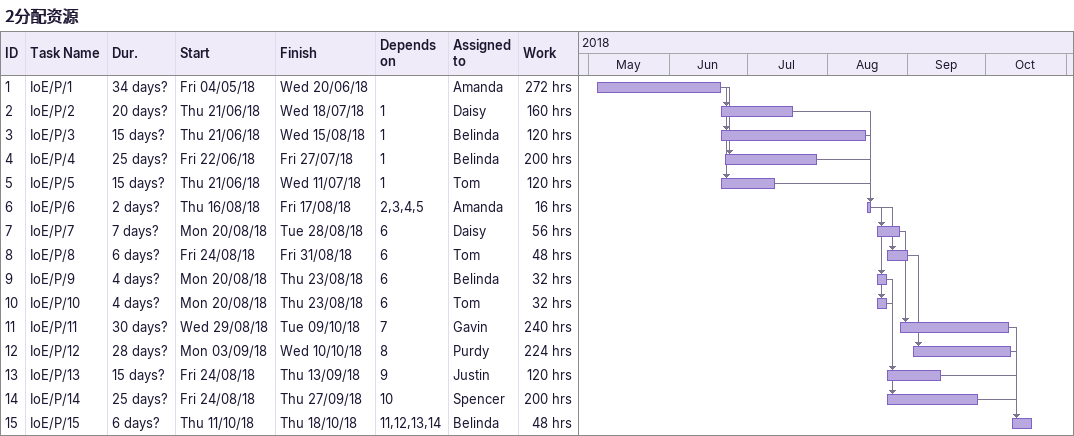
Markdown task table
2分配资源

| ID | Task | Duration | Start | Finish | Predecessors | Resources | Work (h) |
|---|---|---|---|---|---|---|---|
| 1 | IoE/P/1 | 34d? | 2018-05-04 | 2018-06-20 |  | Amanda | 272 |
| 2 | IoE/P/2 | 20d? | 2018-06-21 | 2018-07-18 | 1 | Daisy | 160 |
| 3 | IoE/P/3 | 15d? | 2018-06-21 | 2018-08-15 | 1 | Belinda | 120 |
| 4 | IoE/P/4 | 25d? | 2018-06-22 | 2018-07-27 | 1 | Belinda | 200 |
| 5 | IoE/P/5 | 15d? | 2018-06-21 | 2018-07-11 | 1 | Tom | 120 |
| 6 | IoE/P/6 | 2d? | 2018-08-16 | 2018-08-17 | 2, 3, 4, 5 | Amanda | 16 |
| 7 | IoE/P/7 | 7d? | 2018-08-20 | 2018-08-28 | 6 | Daisy | 56 |
| 8 | IoE/P/8 | 6d? | 2018-08-24 | 2018-08-31 | 6 | Tom | 48 |
| 9 | IoE/P/9 | 4d? | 2018-08-20 | 2018-08-23 | 6 | Belinda | 32 |
| 10 | IoE/P/10 | 4d? | 2018-08-20 | 2018-08-23 | 6 | Tom | 32 |
| 11 | IoE/P/11 | 30d? | 2018-08-29 | 2018-10-09 | 7 | Gavin | 240 |
| 12 | IoE/P/12 | 28d? | 2018-09-03 | 2018-10-10 | 8 | Purdy | 224 |
| 13 | IoE/P/13 | 15d? | 2018-08-24 | 2018-09-13 | 9 | Justin | 120 |
| 14 | IoE/P/14 | 25d? | 2018-08-24 | 2018-09-27 | 10 | Spencer | 200 |
| 15 | IoE/P/15 | 6d? | 2018-10-11 | 2018-10-18 | 11, 12, 13, 14 | Belinda | 48 |
